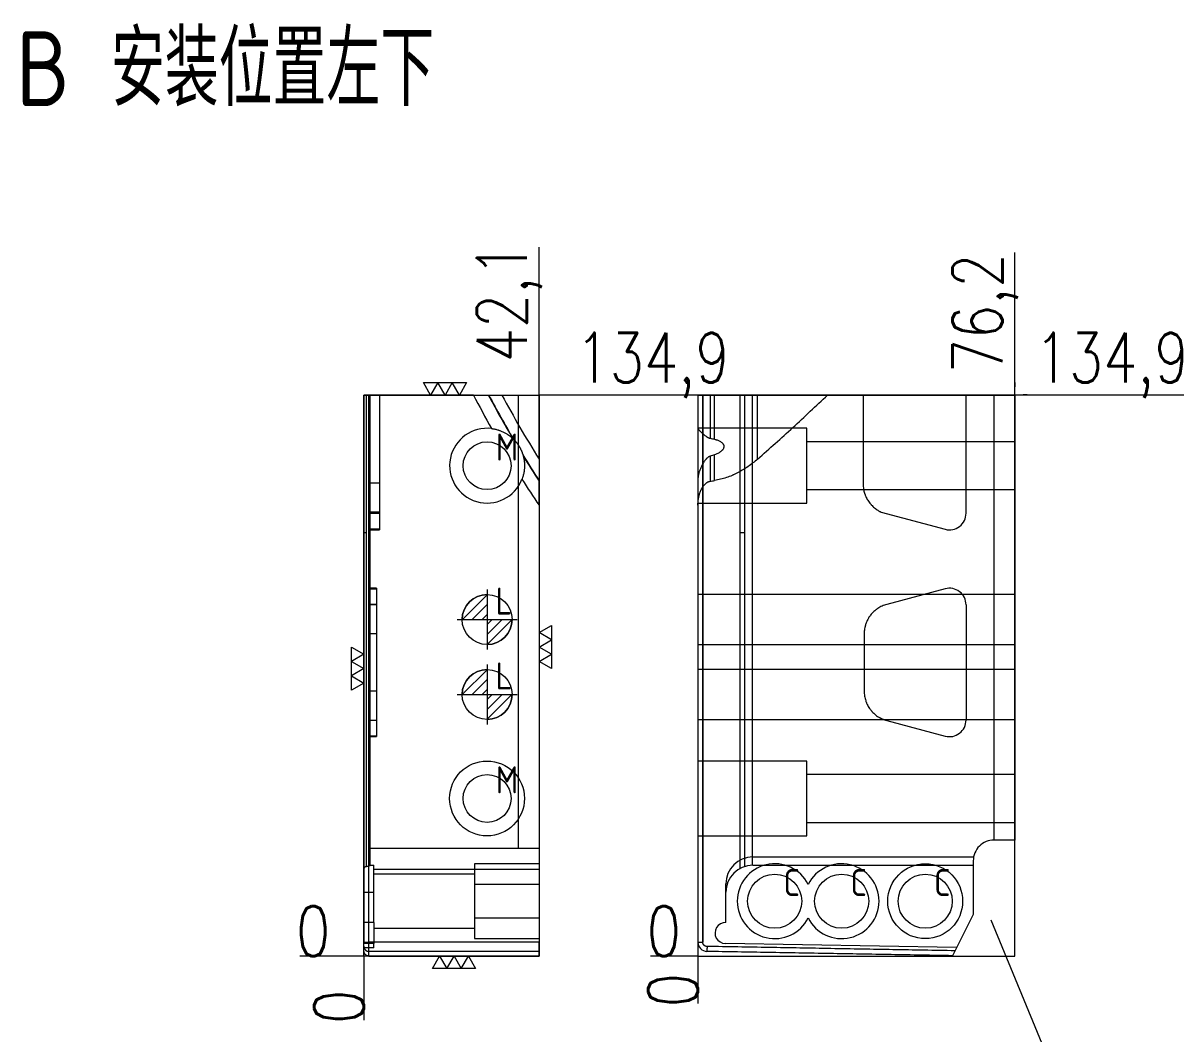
# Model space of a CAD drawing. Header units: millimetres. Extents: x 11297 to 11934, y 34710 to 35077.
# Drawn here: x 11297 to 11570.8, y 34834.4 to 35077.4 of the extents above; entities that cross this region are included whole.
import ezdxf

# ---------------------------------------------------------------- set-up
doc = ezdxf.new("R2010")
doc.units = ezdxf.units.MM
doc.linetypes.add('DASHED', pattern=[0])
doc.layers.add('152', color=7, linetype='Continuous', true_color=0xffffff)
for name, color, linetype, lineweight in [('DIE', 20, 'Continuous', 20), ('DIE_W', 1, 'Continuous', 20), ('DIM', 4, 'Continuous', 20)]:
    doc.layers.add(name, color=color, linetype=linetype, lineweight=lineweight)
doc.styles.add('gbenor', font='gbenor.shx', dxfattribs={"bigfont": 'gbcbig.shx'})
doc.styles.add('TXT', font='txt.shx', dxfattribs={"width": 0.8, "bigfont": 'ctxt.shx'})
doc.dimstyles.new('零件', dxfattribs={"dimscale": 1.5, "dimtxt": 8, "dimasz": 1, "dimexe": 0, "dimexo": 0, "dimgap": 0, "dimtad": 1, "dimtxsty": 'TXT', "dimcen": 0, "dimclrd": 252, "dimclre": 252, "dimclrt": 4, "dimazin": 3, "dimtp": 0.001, "dimtm": 0.001, "dimtfac": 1, "dimtmove": 0, "dimatfit": 3, "dimlwd": 5, "dimlwe": 5})

# ---------------------------------------------------------------- blocks, each defined once
blk = doc.blocks.new('*D1109')
at = {"layer": 'Defpoints', "color": 0}
for p in [(11421.19, 34987.9), (11430.19, 34987.9), (11379.09, 34853)]:
    blk.add_point(p, dxfattribs=at)
at = {"layer": 'DIM', "color": 252, "lineweight": 5}
for p, q in [((11421.19, 34987.9), (11424.19, 34987.9)), ((11424.19, 34987.9), (11427.19, 34987.9)), ((11427.19, 34987.9), (11466.76, 34987.9))]:
    blk.add_line(p, q, dxfattribs=at)
at = {"layer": 'DIM', "color": 4, "lineweight": 5, "insert": (11448.48, 34995.04), "char_height": 12, "attachment_point": 5, "style": 'TXT'}
blk.add_mtext('134,9', dxfattribs=at)
blk = doc.blocks.new('*D1110')
at = {"layer": 'Defpoints', "color": 0}
for p in [(11370.09, 34853), (11379.09, 34853), (11379.09, 34853)]:
    blk.add_point(p, dxfattribs=at)
at = {"layer": 'DIM', "color": 252, "lineweight": 5}
blk.add_line((11379.09, 34853), (11363.69, 34853), dxfattribs=at)
at = {"layer": 'DIM', "color": 4, "lineweight": 5, "insert": (11366.89, 34859), "char_height": 12, "attachment_point": 5, "style": 'TXT'}
blk.add_mtext('0', dxfattribs=at)
blk = doc.blocks.new('*D1111')
at = {"layer": 'Defpoints', "color": 0}
for p in [(11379.09, 34853), (11379.09, 34853), (11379.09, 34844)]:
    blk.add_point(p, dxfattribs=at)
at = {"layer": 'DIM', "color": 252, "lineweight": 5}
blk.add_line((11379.09, 34853), (11379.09, 34837.6), dxfattribs=at)
at = {"layer": 'DIM', "color": 4, "lineweight": 5, "insert": (11373.09, 34840.8), "char_height": 12, "attachment_point": 5, "rotation": 90, "style": 'TXT'}
blk.add_mtext('0', dxfattribs=at)
blk = doc.blocks.new('*D1112')
at = {"layer": 'Defpoints', "color": 0}
for p in [(11421.19, 34996.9), (11421.19, 34987.9), (11379.09, 34853)]:
    blk.add_point(p, dxfattribs=at)
at = {"layer": 'DIM', "color": 252, "lineweight": 5}
for p, q in [((11421.19, 34993.9), (11421.19, 35023.41)), ((11421.19, 34990.9), (11421.19, 34993.9)), ((11421.19, 34987.9), (11421.19, 34990.9))]:
    blk.add_line(p, q, dxfattribs=at)
at = {"layer": 'DIM', "color": 4, "lineweight": 5, "insert": (11414.05, 35010.15), "char_height": 12, "attachment_point": 5, "rotation": 90, "style": 'TXT'}
blk.add_mtext('42,1', dxfattribs=at)
blk = doc.blocks.new('*D1114')
at = {"layer": 'Defpoints', "color": 0}
for p in [(11535.6, 34987.9), (11540.6, 34987.9), (11459.4, 34853)]:
    blk.add_point(p, dxfattribs=at)
at = {"layer": 'DIM', "color": 252, "lineweight": 5}
for p, q in [((11535.6, 34987.9), (11538.6, 34987.9)), ((11538.6, 34987.9), (11537.6, 34987.9)), ((11537.6, 34987.9), (11577.17, 34987.9))]:
    blk.add_line(p, q, dxfattribs=at)
at = {"layer": 'DIM', "color": 4, "lineweight": 5, "insert": (11558.88, 34995.04), "char_height": 12, "attachment_point": 5, "style": 'TXT'}
blk.add_mtext('134,9', dxfattribs=at)
blk = doc.blocks.new('*D1115')
at = {"layer": 'Defpoints', "color": 0}
for p in [(11454.4, 34853), (11459.4, 34853), (11459.4, 34853)]:
    blk.add_point(p, dxfattribs=at)
at = {"layer": 'DIM', "color": 252, "lineweight": 5}
blk.add_line((11459.4, 34853), (11448, 34853), dxfattribs=at)
at = {"layer": 'DIM', "color": 4, "lineweight": 5, "insert": (11451.2, 34859), "char_height": 12, "attachment_point": 5, "style": 'TXT'}
blk.add_mtext('0', dxfattribs=at)
blk = doc.blocks.new('*D1116')
at = {"layer": 'Defpoints', "color": 0}
for p in [(11459.4, 34853), (11459.4, 34853), (11459.4, 34848)]:
    blk.add_point(p, dxfattribs=at)
at = {"layer": 'DIM', "color": 252, "lineweight": 5}
blk.add_line((11459.4, 34853), (11459.4, 34841.6), dxfattribs=at)
at = {"layer": 'DIM', "color": 4, "lineweight": 5, "insert": (11453.4, 34844.8), "char_height": 12, "attachment_point": 5, "rotation": 90, "style": 'TXT'}
blk.add_mtext('0', dxfattribs=at)
blk = doc.blocks.new('*D1117')
at = {"layer": 'Defpoints', "color": 0}
for p in [(11535.6, 34992.9), (11535.6, 34987.9), (11459.4, 34853)]:
    blk.add_point(p, dxfattribs=at)
at = {"layer": 'DIM', "color": 252, "lineweight": 5}
for p, q in [((11535.6, 34989.9), (11535.6, 35022.15)), ((11535.6, 34987.9), (11535.6, 34990.9)), ((11535.6, 34990.9), (11535.6, 34989.9))]:
    blk.add_line(p, q, dxfattribs=at)
at = {"layer": 'DIM', "color": 4, "lineweight": 5, "insert": (11528.46, 35007.52), "char_height": 12, "attachment_point": 5, "rotation": 90, "style": 'TXT'}
blk.add_mtext('76,2', dxfattribs=at)
blk = doc.blocks.new('pg_hx_L0')
at = {"color": 230}
for p, q in [((-0.5, -0.003), (0, 0.497)), ((0, 0.6), (0, -0.6)), ((-0.3, 0), (0, 0.3)), ((-0.6, 0), (0.6, 0)), ((-0.1, 0), (0, 0.1)), ((0.5, 0.003), (0, -0.497)), ((0.1, 0), (0, -0.1)), ((0.3, 0), (0, -0.3))]:
    blk.add_line(p, q, dxfattribs=at)
for start, end in [(90, 180), (270, 0)]:
    blk.add_arc((0, 0), 0.5, start, end, dxfattribs=at)
blk = doc.blocks.new('pg_hx_LLL0')
blk.add_blockref('pg_hx_L0', (0, 0))

msp = doc.modelspace()

# ---------------------------------------------------------------- linework, layer by layer
at = {"layer": '152', "color": 6, "linetype": 'DASHED', "lineweight": 5}
msp.add_line((11472.599, 34876.835), (11525.688, 34876.835), dxfattribs=at)
msp.add_arc((11472.599, 34870.335), 6.5, 90, 180, dxfattribs=at)
at = {"layer": 'DIE', "color": 2, "linetype": 'Continuous', "lineweight": 5}
for p, q in [((11379.091, 34987.895), (11379.091, 34856.317)), ((11380.291, 34987.895), (11379.092, 34987.895)), ((11405.387, 34987.895), (11380.291, 34987.895)), ((11459.399, 34979.829), (11459.399, 34967.652)), ((11421.191, 34961.38), (11421.191, 34856.317)), ((11459.399, 34961.38), (11459.399, 34856.317)), ((11379.091, 34856.317), (11379.092, 34856.317)), ((11379.091, 34856.317), (11379.092, 34856.317))]:
    msp.add_line(p, q, dxfattribs=at)
at = {"layer": 'DIE', "color": 155, "linetype": 'Continuous', "lineweight": 5}
for p, q in [((11380.291, 34856.317), (11380.291, 34987.895)), ((11462.32, 34987.895), (11462.32, 34977.505)), ((11463.399, 34977.262), (11463.399, 34987.895)), ((11473.731, 34972.487), (11473.731, 34987.895)), ((11462.32, 34973.176), (11462.32, 34967.16)), ((11463.399, 34967.333), (11463.399, 34973.513)), ((11379.092, 34856.317), (11380.291, 34856.317)), ((11421.191, 34856.317), (11380.291, 34856.317)), ((11380.291, 34854.118), (11380.291, 34856.317))]:
    msp.add_line(p, q, dxfattribs=at)
at = {"layer": 'DIE', "color": 31, "linetype": 'DASHED', "lineweight": 5, "ltscale": 0.400465}
for p, q in [((11382.791, 34987.895), (11382.791, 34966.688)), ((11499.092, 34987.895), (11499.092, 34966.688)), ((11523.869, 34959.475), (11523.869, 34987.895)), ((11485.599, 34979.895), (11459.399, 34979.895)), ((11485.599, 34961.895), (11485.599, 34979.895)), ((11535.599, 34976.649), (11485.599, 34976.649)), ((11485.599, 34965.142), (11535.599, 34965.142)), ((11382.791, 34959.732), (11380.591, 34959.732)), ((11382.791, 34959.732), (11382.791, 34955.611)), ((11459.399, 34961.895), (11485.599, 34961.895)), ((11503.454, 34959.732), (11518.833, 34955.611)), ((11380.591, 34955.475), (11382.791, 34955.475)), ((11382.791, 34955.611), (11382.791, 34955.475)), ((11382.091, 34941.437), (11380.591, 34941.437)), ((11382.091, 34941.437), (11382.091, 34941.301)), ((11382.091, 34941.301), (11382.091, 34937.539)), ((11518.833, 34941.301), (11504.796, 34937.539)), ((11382.091, 34937.539), (11382.091, 34937.51)), ((11382.091, 34937.446), (11382.091, 34937.437)), ((11382.091, 34937.437), (11382.091, 34937.411)), ((11523.869, 34937.437), (11523.869, 34909.753)), ((11382.091, 34930.479), (11382.091, 34916.711)), ((11499.378, 34930.479), (11499.378, 34916.711)), ((11382.091, 34909.756), (11382.091, 34909.753)), ((11382.091, 34909.753), (11382.091, 34909.719)), ((11382.091, 34909.651), (11382.091, 34905.889)), ((11504.796, 34909.651), (11518.833, 34905.889)), ((11380.591, 34905.753), (11382.091, 34905.753)), ((11382.091, 34905.889), (11382.091, 34905.753)), ((11485.599, 34899.895), (11459.399, 34899.895)), ((11485.599, 34881.895), (11485.599, 34899.895)), ((11535.599, 34896.649), (11485.599, 34896.649)), ((11485.599, 34885.142), (11535.599, 34885.142)), ((11459.399, 34881.895), (11485.599, 34881.895)), ((11421.191, 34875.195), (11405.691, 34875.195)), ((11405.691, 34875.195), (11405.691, 34857.195)), ((11421.191, 34870.22), (11405.691, 34870.22)), ((11405.691, 34862.17), (11421.191, 34862.17)), ((11405.691, 34857.195), (11421.191, 34857.195))]:
    msp.add_line(p, q, dxfattribs=at)
at = {"layer": 'DIE', "color": 11, "linetype": 'DASHED', "lineweight": 5, "ltscale": 0.400465}
msp.add_line((11416.191, 34987.895), (11416.191, 34878.895), dxfattribs=at)
at = {"layer": 'DIE', "color": 31, "linetype": 'Continuous', "lineweight": 5}
for p, q in [((11459.399, 34987.895), (11459.399, 34979.829)), ((11459.399, 34967.652), (11459.399, 34961.38))]:
    msp.add_line(p, q, dxfattribs=at)
at = {"layer": 'DIE', "color": 2, "linetype": 'DASHED', "lineweight": 5, "ltscale": 0.400465}
for p, q in [((11460.599, 34987.895), (11460.599, 34856.317)), ((11380.591, 34874.835), (11381.491, 34874.835)), ((11381.491, 34868.335), (11381.491, 34874.835)), ((11466.099, 34861.038), (11466.099, 34870.335)), ((11381.491, 34861.04), (11381.491, 34868.335)), ((11381.491, 34861.04), (11379.091, 34861.04)), ((11381.491, 34861.038), (11379.091, 34861.038)), ((11381.491, 34861.04), (11381.491, 34856.04)), ((11381.491, 34856.04), (11379.091, 34856.04)), ((11381.491, 34855), (11381.491, 34856.04)), ((11460.599, 34856.317), (11460.569, 34856.317)), ((11521.599, 34855.069), (11465.997, 34856.04))]:
    msp.add_line(p, q, dxfattribs=at)
at = {"layer": 'DIE', "color": 155, "linetype": 'DASHED', "lineweight": 5, "ltscale": 0.400465}
for p, q in [((11460.599, 34987.895), (11460.599, 34856.317)), ((11469.469, 34987.895), (11469.469, 34874.032)), ((11382.791, 34966.688), (11380.591, 34966.688)), ((11380.591, 34959.475), (11382.791, 34959.475)), ((11379.683, 34874.54), (11379.683, 34954.84)), ((11382.791, 34955.611), (11380.591, 34955.611)), ((11470.663, 34874.54), (11470.663, 34954.84)), ((11380.591, 34941.301), (11382.091, 34941.301)), ((11382.091, 34937.539), (11380.591, 34937.539)), ((11382.091, 34937.437), (11380.591, 34937.437)), ((11382.091, 34930.479), (11380.591, 34930.479)), ((11382.091, 34916.711), (11380.591, 34916.711)), ((11380.591, 34909.753), (11382.091, 34909.753)), ((11382.091, 34909.651), (11380.591, 34909.651)), ((11382.091, 34905.889), (11380.591, 34905.889)), ((11381.491, 34873.895), (11421.191, 34873.895)), ((11379.091, 34868.335), (11381.491, 34868.335)), ((11459.399, 34856.317), (11460.569, 34856.317)), ((11460.599, 34856.317), (11460.569, 34856.317))]:
    msp.add_line(p, q, dxfattribs=at)
at = {"layer": 'DIE', "color": 11, "linetype": 'Continuous', "lineweight": 5}
for p, q in [((11490.567, 34987.895), (11530.599, 34987.895)), ((11530.599, 34987.895), (11535.599, 34987.895)), ((11530.599, 34880.895), (11530.599, 34987.895)), ((11535.599, 34987.895), (11535.599, 34880.895))]:
    msp.add_line(p, q, dxfattribs=at)
at = {"layer": 'DIE', "color": 42, "linetype": 'Continuous', "lineweight": 5}
for centre, radius in [((11408.691, 34970.895), 5.753), ((11408.691, 34890.895), 5.753), ((11514.049, 34866.195), 9)]:
    msp.add_circle(centre, radius, dxfattribs=at)
at = {"layer": 'DIE', "color": 2, "linetype": 'Continuous', "lineweight": 5}
for centre, radius in [((11408.691, 34933.895), 6), ((11408.691, 34915.895), 6), ((11408.691, 34890.895), 9)]:
    msp.add_circle(centre, radius, dxfattribs=at)
at = {"layer": 'DIE', "color": 1, "linetype": 'Continuous', "lineweight": 5}
for centre in [(11477.849, 34866.195), (11493.949, 34866.195), (11514.049, 34866.195)]:
    msp.add_circle(centre, 6.5, dxfattribs=at)
at = {"layer": 'DIE', "color": 155, "linetype": 'Continuous', "lineweight": 5}
for radius, start, end in [(278.665, 207.62215, 209.51053), (275.478, 207.96965, 210.44568), (275.383, 207.98008, 210.51571), (272.615, 208.28965, 212.03579), (275.383, 211.42559, 212.94484), (275.478, 211.49562, 212.97512), (278.665, 212.43077, 213.97206)]:
    msp.add_arc((11652.291, 35117.095), radius, start, end, dxfattribs=at)
at = {"layer": 'DIE', "color": 2, "linetype": 'Continuous', "lineweight": 5}
msp.add_arc((11408.691, 34970.895), 9, 83.0597, 338.8816, dxfattribs=at)
at = {"layer": 'DIE', "color": 31, "linetype": 'DASHED', "lineweight": 5, "ltscale": 0.400465}
for centre, start, end in [((11519.869, 34959.475), 255, 0), ((11519.869, 34937.437), 0, 105), ((11519.869, 34909.753), 255, 0)]:
    msp.add_arc(centre, 4, start, end, dxfattribs=at)
at = {"layer": 'DIE', "color": 31, "linetype": 'Continuous', "lineweight": 5}
for centre, start, end in [((11477.849, 34866.195), 26.56284, 333.43716), ((11493.949, 34866.195), 206.56284, 153.43716)]:
    msp.add_arc(centre, 9, start, end, dxfattribs=at)
at = {"layer": 'DIE', "color": 2, "linetype": 'DASHED', "lineweight": 5, "ltscale": 0.400465}
msp.add_arc((11465.997, 34858.54), 2.5, 87.66363, 270, dxfattribs=at)
at = {"layer": 'DIE', "color": 2, "linetype": 'Continuous', "lineweight": 5}
for points, degree in [([(11379.091, 34856.317), (11379.091, 34987.895)], 1), ([(11379.091, 34855.317), (11379.091, 34855.325), (11379.091, 34855.908), (11379.091, 34856.317)], 2), ([(11379.091, 34854.2), (11379.091, 34855.317)], 1)]:
    msp.add_open_spline(points, degree=degree, dxfattribs=at)
at = {"layer": 'DIE', "color": 155, "linetype": 'DASHED', "lineweight": 5, "ltscale": 0.400465}
for points, degree in [([(11379.683, 34954.84), (11379.683, 34965.858), (11379.683, 34976.877), (11379.683, 34987.895)], 3), ([(11470.663, 34954.84), (11470.663, 34965.858), (11470.663, 34976.877), (11470.663, 34987.895)], 3), ([(11472.494, 34874.834), (11472.494, 34987.895)], 1), ([(11521.199, 34854.276), (11461.551, 34855.317)], 1)]:
    msp.add_open_spline(points, degree=degree, dxfattribs=at)
at = {"layer": 'DIE', "color": 2, "linetype": 'DASHED', "lineweight": 5, "ltscale": 0.400465}
for points, degree in [([(11380.591, 34874.834), (11380.591, 34987.895)], 1), ([(11460.569, 34856.317), (11460.569, 34987.895)], 1), ([(11461.551, 34855.317), (11461.143, 34855.325), (11460.569, 34855.908), (11460.569, 34856.317)], 2)]:
    msp.add_open_spline(points, degree=degree, dxfattribs=at)
at = {"layer": 'DIE', "color": 31, "linetype": 'Continuous', "lineweight": 5}
for points, knots in [([(11405.387, 34987.895), (11405.493, 34987.895), (11405.598, 34987.895), (11405.757, 34987.895), (11405.81, 34987.895), (11405.916, 34987.895), (11405.968, 34987.895), (11406.23, 34987.895), (11406.435, 34987.895), (11406.735, 34987.895), (11406.834, 34987.895), (11406.98, 34987.895), (11407.053, 34987.895), (11407.125, 34987.895), (11407.173, 34987.895), (11407.197, 34987.895), (11407.315, 34987.895), (11407.498, 34987.895), (11407.671, 34987.895), (11407.837, 34987.895), (11407.918, 34987.895), (11408.073, 34987.895), (11408.148, 34987.895), (11408.237, 34987.895), (11408.254, 34987.895), (11408.289, 34987.895), (11408.34, 34987.895), (11408.389, 34987.895), (11408.483, 34987.895), (11408.541, 34987.895), (11408.647, 34987.895), (11408.696, 34987.895), (11408.762, 34987.895), (11408.793, 34987.895), (11408.822, 34987.895), (11408.84, 34987.895), (11408.849, 34987.895), (11408.891, 34987.895), (11408.919, 34987.895), (11408.964, 34987.895), (11408.98, 34987.895), (11408.991, 34987.895)], [0, 0, 0, 0, 0.0625, 0.0625, 0.09375, 0.09375, 0.125, 0.125, 0.25, 0.25, 0.3125, 0.3125, 0.34375, 0.359375, 0.359375, 0.375, 0.375, 0.4375, 0.5, 0.5, 0.5625, 0.5625, 0.625, 0.625, 0.640625, 0.640625, 0.65625, 0.6875, 0.6875, 0.75, 0.75, 0.8125, 0.8125, 0.84375, 0.859375, 0.859375, 0.875, 0.875, 0.9375, 0.9375, 1, 1, 1, 1]), ([(11409.098, 34987.895), (11409.188, 34987.895), (11409.324, 34987.895), (11409.68, 34987.895), (11409.901, 34987.895), (11410.426, 34987.895), (11410.73, 34987.895), (11411.421, 34987.895), (11411.808, 34987.895), (11412.237, 34987.895)], [0, 0, 0, 0, 0.25, 0.25, 0.5, 0.5, 0.75, 0.75, 1, 1, 1, 1]), ([(11421.191, 34972.487), (11421.191, 34974.999), (11421.191, 34977.537), (11421.191, 34982.671), (11421.191, 34985.267), (11421.191, 34987.895)], [0, 0, 0, 0, 0.5, 0.5, 1, 1, 1, 1]), ([(11459.399, 34987.895), (11459.399, 34987.895), (11459.403, 34987.895), (11459.415, 34987.895), (11459.42, 34987.895), (11459.433, 34987.895), (11459.44, 34987.895), (11459.481, 34987.895), (11459.53, 34987.895), (11459.628, 34987.895), (11459.665, 34987.895), (11459.726, 34987.895), (11459.758, 34987.895), (11459.793, 34987.895), (11459.816, 34987.895), (11459.828, 34987.895), (11459.89, 34987.895), (11459.996, 34987.895), (11460.116, 34987.895), (11460.244, 34987.895), (11460.311, 34987.895), (11460.454, 34987.895), (11460.529, 34987.895), (11460.629, 34987.895), (11460.649, 34987.895), (11460.689, 34987.895), (11460.75, 34987.895), (11460.813, 34987.895), (11460.941, 34987.895), (11461.029, 34987.895), (11461.209, 34987.895), (11461.303, 34987.895), (11461.447, 34987.895), (11461.52, 34987.895), (11461.595, 34987.895), (11461.645, 34987.895), (11461.67, 34987.895), (11461.797, 34987.895), (11461.9, 34987.895), (11462.108, 34987.895), (11462.213, 34987.895), (11462.32, 34987.895)], [0, 0, 0, 0, 0.0625, 0.0625, 0.09375, 0.09375, 0.125, 0.125, 0.25, 0.25, 0.3125, 0.3125, 0.34375, 0.359375, 0.359375, 0.375, 0.375, 0.4375, 0.5, 0.5, 0.5625, 0.5625, 0.625, 0.625, 0.640625, 0.640625, 0.65625, 0.6875, 0.6875, 0.75, 0.75, 0.8125, 0.8125, 0.84375, 0.859375, 0.859375, 0.875, 0.875, 0.9375, 0.9375, 1, 1, 1, 1]), ([(11463.399, 34987.895), (11464.312, 34987.895), (11465.211, 34987.895), (11466.984, 34987.895), (11467.857, 34987.895), (11469.579, 34987.895), (11470.427, 34987.895), (11472.098, 34987.895), (11472.921, 34987.895), (11473.731, 34987.895)], [0, 0, 0, 0, 0.25, 0.25, 0.5, 0.5, 0.75, 0.75, 1, 1, 1, 1]), ([(11473.731, 34972.487), (11476.588, 34974.999), (11479.422, 34977.537), (11485.036, 34982.671), (11487.816, 34985.267), (11490.567, 34987.895)], [0, 0, 0, 0, 0.5, 0.5, 1, 1, 1, 1]), ([(11409.779, 34979.829), (11409.847, 34979.821), (11409.915, 34979.812), (11410.018, 34979.797), (11410.052, 34979.792), (11410.121, 34979.781), (11410.155, 34979.775), (11410.324, 34979.747), (11410.458, 34979.721), (11410.723, 34979.664), (11410.853, 34979.632), (11411.112, 34979.564), (11411.239, 34979.528), (11411.428, 34979.469), (11411.491, 34979.449), (11411.616, 34979.407), (11411.678, 34979.385), (11411.863, 34979.319), (11411.983, 34979.272), (11412.22, 34979.175), (11412.335, 34979.125), (11412.562, 34979.021), (11412.673, 34978.967), (11412.89, 34978.856), (11412.997, 34978.799), (11413.206, 34978.682), (11413.308, 34978.621), (11413.458, 34978.529), (11413.508, 34978.498), (11413.605, 34978.435), (11413.654, 34978.403), (11413.797, 34978.308), (11413.889, 34978.243), (11414.067, 34978.114), (11414.153, 34978.049), (11414.276, 34977.953), (11414.316, 34977.921), (11414.394, 34977.858), (11414.432, 34977.827), (11414.504, 34977.766), (11414.539, 34977.737), (11414.605, 34977.68), (11414.636, 34977.652), (11414.694, 34977.601), (11414.72, 34977.578), (11414.765, 34977.536), (11414.785, 34977.518), (11414.799, 34977.505)], [0, 0, 0, 0, 0.03125, 0.03125, 0.046875, 0.046875, 0.0625, 0.0625, 0.125, 0.125, 0.1875, 0.1875, 0.25, 0.25, 0.28125, 0.28125, 0.3125, 0.3125, 0.375, 0.375, 0.4375, 0.4375, 0.5, 0.5, 0.5625, 0.5625, 0.625, 0.625, 0.65625, 0.65625, 0.6875, 0.6875, 0.75, 0.75, 0.8125, 0.8125, 0.84375, 0.84375, 0.875, 0.875, 0.90625, 0.90625, 0.9375, 0.9375, 0.96875, 0.96875, 1, 1, 1, 1]), ([(11459.399, 34979.829), (11459.399, 34979.821), (11459.4, 34979.812), (11459.404, 34979.797), (11459.406, 34979.792), (11459.41, 34979.781), (11459.413, 34979.775), (11459.426, 34979.747), (11459.442, 34979.721), (11459.484, 34979.664), (11459.509, 34979.632), (11459.567, 34979.564), (11459.6, 34979.528), (11459.655, 34979.469), (11459.674, 34979.449), (11459.715, 34979.407), (11459.736, 34979.385), (11459.802, 34979.319), (11459.849, 34979.272), (11459.949, 34979.175), (11460.002, 34979.125), (11460.112, 34979.021), (11460.17, 34978.967), (11460.291, 34978.856), (11460.354, 34978.799), (11460.485, 34978.682), (11460.553, 34978.621), (11460.66, 34978.529), (11460.696, 34978.498), (11460.77, 34978.435), (11460.807, 34978.403), (11460.923, 34978.308), (11461.002, 34978.243), (11461.167, 34978.114), (11461.253, 34978.049), (11461.388, 34977.953), (11461.435, 34977.921), (11461.53, 34977.858), (11461.578, 34977.827), (11461.678, 34977.766), (11461.73, 34977.737), (11461.837, 34977.68), (11461.892, 34977.652), (11462.007, 34977.601), (11462.066, 34977.578), (11462.189, 34977.536), (11462.253, 34977.518), (11462.32, 34977.505)], [0, 0, 0, 0, 0.03125, 0.03125, 0.046875, 0.046875, 0.0625, 0.0625, 0.125, 0.125, 0.1875, 0.1875, 0.25, 0.25, 0.28125, 0.28125, 0.3125, 0.3125, 0.375, 0.375, 0.4375, 0.4375, 0.5, 0.5, 0.5625, 0.5625, 0.625, 0.625, 0.65625, 0.65625, 0.6875, 0.6875, 0.75, 0.75, 0.8125, 0.8125, 0.84375, 0.84375, 0.875, 0.875, 0.90625, 0.90625, 0.9375, 0.9375, 0.96875, 0.96875, 1, 1, 1, 1]), ([(11414.799, 34977.505), (11414.84, 34977.468), (11414.881, 34977.429), (11414.965, 34977.348), (11415.007, 34977.307), (11415.052, 34977.262)], [0, 0, 0, 0, 0.5, 0.5, 1, 1, 1, 1]), ([(11415.052, 34977.262), (11415.068, 34977.246), (11415.085, 34977.229), (11415.12, 34977.193), (11415.138, 34977.175), (11415.196, 34977.115), (11415.237, 34977.072), (11415.325, 34976.978), (11415.371, 34976.927), (11415.472, 34976.813), (11415.526, 34976.751), (11415.641, 34976.614), (11415.702, 34976.54), (11415.798, 34976.417), (11415.831, 34976.375), (11415.881, 34976.308), (11415.899, 34976.285), (11415.933, 34976.238), (11415.951, 34976.214), (11416.004, 34976.141), (11416.04, 34976.091), (11416.113, 34975.986), (11416.15, 34975.932), (11416.206, 34975.848), (11416.224, 34975.819), (11416.262, 34975.762), (11416.28, 34975.733), (11416.335, 34975.646), (11416.38, 34975.573), (11416.425, 34975.497), (11416.443, 34975.467), (11416.452, 34975.452), (11416.479, 34975.407), (11416.496, 34975.377), (11416.547, 34975.287), (11416.58, 34975.227), (11416.628, 34975.139), (11416.643, 34975.11), (11416.674, 34975.052), (11416.689, 34975.023), (11416.733, 34974.937), (11416.76, 34974.882), (11416.812, 34974.774), (11416.837, 34974.722), (11416.872, 34974.646), (11416.884, 34974.621), (11416.906, 34974.571), (11416.917, 34974.547), (11416.949, 34974.475), (11416.968, 34974.429), (11417.006, 34974.34), (11417.023, 34974.297), (11417.057, 34974.215), (11417.072, 34974.175), (11417.102, 34974.098), (11417.116, 34974.061), (11417.156, 34973.953), (11417.179, 34973.887), (11417.222, 34973.765), (11417.24, 34973.709), (11417.274, 34973.605), (11417.289, 34973.557), (11417.302, 34973.513)], [0, 0, 0, 0, 0.03125, 0.03125, 0.0625, 0.0625, 0.125, 0.125, 0.1875, 0.1875, 0.25, 0.25, 0.3125, 0.3125, 0.34375, 0.34375, 0.359375, 0.359375, 0.375, 0.375, 0.40625, 0.40625, 0.4375, 0.4375, 0.453125, 0.453125, 0.46875, 0.46875, 0.5, 0.5078125, 0.5078125, 0.515625, 0.515625, 0.53125, 0.53125, 0.5625, 0.5625, 0.578125, 0.578125, 0.59375, 0.59375, 0.625, 0.625, 0.65625, 0.65625, 0.671875, 0.671875, 0.6875, 0.6875, 0.71875, 0.71875, 0.75, 0.75, 0.78125, 0.78125, 0.8125, 0.8125, 0.875, 0.875, 0.9375, 0.9375, 1, 1, 1, 1]), ([(11462.32, 34977.505), (11462.501, 34977.468), (11462.681, 34977.429), (11463.041, 34977.348), (11463.22, 34977.307), (11463.399, 34977.262)], [0, 0, 0, 0, 0.5, 0.5, 1, 1, 1, 1]), ([(11463.399, 34977.262), (11463.464, 34977.246), (11463.53, 34977.229), (11463.66, 34977.193), (11463.724, 34977.175), (11463.916, 34977.115), (11464.042, 34977.072), (11464.286, 34976.978), (11464.406, 34976.927), (11464.637, 34976.813), (11464.749, 34976.751), (11464.964, 34976.614), (11465.065, 34976.54), (11465.203, 34976.417), (11465.247, 34976.375), (11465.309, 34976.308), (11465.329, 34976.285), (11465.368, 34976.238), (11465.387, 34976.214), (11465.44, 34976.141), (11465.472, 34976.091), (11465.529, 34975.986), (11465.554, 34975.932), (11465.584, 34975.848), (11465.592, 34975.819), (11465.608, 34975.762), (11465.614, 34975.733), (11465.629, 34975.646), (11465.636, 34975.573), (11465.634, 34975.497), (11465.633, 34975.467), (11465.632, 34975.452), (11465.628, 34975.407), (11465.624, 34975.377), (11465.609, 34975.287), (11465.594, 34975.227), (11465.564, 34975.139), (11465.553, 34975.11), (11465.529, 34975.052), (11465.516, 34975.023), (11465.473, 34974.937), (11465.441, 34974.882), (11465.37, 34974.774), (11465.332, 34974.722), (11465.27, 34974.646), (11465.248, 34974.621), (11465.204, 34974.571), (11465.181, 34974.547), (11465.112, 34974.475), (11465.063, 34974.429), (11464.963, 34974.34), (11464.912, 34974.297), (11464.805, 34974.215), (11464.751, 34974.175), (11464.639, 34974.098), (11464.581, 34974.061), (11464.406, 34973.953), (11464.286, 34973.887), (11464.04, 34973.765), (11463.915, 34973.709), (11463.66, 34973.605), (11463.53, 34973.557), (11463.399, 34973.513)], [0, 0, 0, 0, 0.03125, 0.03125, 0.0625, 0.0625, 0.125, 0.125, 0.1875, 0.1875, 0.25, 0.25, 0.3125, 0.3125, 0.34375, 0.34375, 0.359375, 0.359375, 0.375, 0.375, 0.40625, 0.40625, 0.4375, 0.4375, 0.453125, 0.453125, 0.46875, 0.46875, 0.5, 0.5078125, 0.5078125, 0.515625, 0.515625, 0.53125, 0.53125, 0.5625, 0.5625, 0.578125, 0.578125, 0.59375, 0.59375, 0.625, 0.625, 0.65625, 0.65625, 0.671875, 0.671875, 0.6875, 0.6875, 0.71875, 0.71875, 0.75, 0.75, 0.78125, 0.78125, 0.8125, 0.8125, 0.875, 0.875, 0.9375, 0.9375, 1, 1, 1, 1]), ([(11417.397, 34973.176), (11417.402, 34973.157), (11417.409, 34973.131), (11417.424, 34973.071), (11417.433, 34973.037), (11417.45, 34972.963), (11417.46, 34972.922), (11417.479, 34972.836), (11417.489, 34972.791), (11417.509, 34972.698), (11417.518, 34972.651), (11417.537, 34972.553), (11417.546, 34972.503), (11417.573, 34972.35), (11417.59, 34972.244), (11417.62, 34972.027), (11417.634, 34971.915), (11417.651, 34971.744), (11417.656, 34971.686), (11417.666, 34971.57), (11417.67, 34971.512), (11417.681, 34971.336), (11417.686, 34971.218), (11417.692, 34970.979), (11417.692, 34970.858), (11417.688, 34970.614), (11417.683, 34970.491), (11417.668, 34970.242), (11417.658, 34970.116), (11417.633, 34969.862), (11417.617, 34969.734), (11417.593, 34969.572), (11417.589, 34969.54), (11417.578, 34969.475), (11417.563, 34969.377), (11417.545, 34969.28), (11417.508, 34969.085), (11417.48, 34968.955), (11417.419, 34968.694), (11417.385, 34968.564), (11417.311, 34968.303), (11417.271, 34968.173), (11417.205, 34967.977), (11417.182, 34967.911), (11417.136, 34967.781), (11417.111, 34967.717), (11417.087, 34967.652)], [0, 0, 0, 0, 0.03125, 0.03125, 0.0625, 0.0625, 0.09375, 0.09375, 0.125, 0.125, 0.15625, 0.15625, 0.1875, 0.1875, 0.25, 0.25, 0.3125, 0.3125, 0.34375, 0.34375, 0.375, 0.375, 0.4375, 0.4375, 0.5, 0.5, 0.5625, 0.5625, 0.625, 0.625, 0.6875, 0.6875, 0.703125, 0.703125, 0.71875, 0.75, 0.75, 0.8125, 0.8125, 0.875, 0.875, 0.9375, 0.9375, 0.96875, 0.96875, 1, 1, 1, 1]), ([(11417.302, 34973.513), (11417.32, 34973.453), (11417.337, 34973.396), (11417.369, 34973.284), (11417.383, 34973.229), (11417.397, 34973.176)], [0, 0, 0, 0, 0.5, 0.5, 1, 1, 1, 1]), ([(11462.32, 34973.176), (11462.252, 34973.157), (11462.188, 34973.131), (11462.065, 34973.071), (11462.006, 34973.037), (11461.892, 34972.963), (11461.837, 34972.922), (11461.729, 34972.836), (11461.677, 34972.791), (11461.577, 34972.698), (11461.528, 34972.651), (11461.434, 34972.553), (11461.388, 34972.503), (11461.253, 34972.35), (11461.168, 34972.244), (11461.003, 34972.027), (11460.923, 34971.915), (11460.808, 34971.744), (11460.77, 34971.686), (11460.697, 34971.57), (11460.66, 34971.512), (11460.554, 34971.336), (11460.486, 34971.218), (11460.355, 34970.979), (11460.292, 34970.858), (11460.171, 34970.614), (11460.113, 34970.491), (11460.003, 34970.242), (11459.95, 34970.116), (11459.85, 34969.862), (11459.803, 34969.734), (11459.748, 34969.572), (11459.737, 34969.54), (11459.716, 34969.475), (11459.685, 34969.377), (11459.656, 34969.28), (11459.6, 34969.085), (11459.567, 34968.955), (11459.509, 34968.694), (11459.484, 34968.564), (11459.442, 34968.303), (11459.426, 34968.173), (11459.41, 34967.977), (11459.406, 34967.911), (11459.4, 34967.781), (11459.399, 34967.717), (11459.399, 34967.652)], [0, 0, 0, 0, 0.03125, 0.03125, 0.0625, 0.0625, 0.09375, 0.09375, 0.125, 0.125, 0.15625, 0.15625, 0.1875, 0.1875, 0.25, 0.25, 0.3125, 0.3125, 0.34375, 0.34375, 0.375, 0.375, 0.4375, 0.4375, 0.5, 0.5, 0.5625, 0.5625, 0.625, 0.625, 0.6875, 0.6875, 0.703125, 0.703125, 0.71875, 0.75, 0.75, 0.8125, 0.8125, 0.875, 0.875, 0.9375, 0.9375, 0.96875, 0.96875, 1, 1, 1, 1]), ([(11463.399, 34973.513), (11463.22, 34973.453), (11463.041, 34973.396), (11462.681, 34973.284), (11462.501, 34973.229), (11462.32, 34973.176)], [0, 0, 0, 0, 0.5, 0.5, 1, 1, 1, 1]), ([(11421.191, 34972.487), (11421.191, 34972.163), (11421.191, 34971.851), (11421.191, 34971.25), (11421.191, 34970.961), (11421.191, 34970.408), (11421.191, 34970.144), (11421.191, 34969.643), (11421.191, 34969.405), (11421.191, 34969.071), (11421.191, 34968.963), (11421.191, 34968.807), (11421.191, 34968.756), (11421.191, 34968.681), (11421.191, 34968.656), (11421.191, 34968.607), (11421.191, 34968.389), (11421.191, 34968.193), (11421.191, 34967.882), (11421.191, 34967.745), (11421.191, 34967.51), (11421.191, 34967.411), (11421.191, 34967.333)], [0, 0, 0, 0, 0.125, 0.125, 0.25, 0.25, 0.375, 0.375, 0.5, 0.5, 0.5625, 0.5625, 0.59375, 0.59375, 0.609375, 0.609375, 0.625, 0.75, 0.75, 0.875, 0.875, 1, 1, 1, 1]), ([(11473.731, 34972.487), (11473.363, 34972.163), (11472.988, 34971.851), (11472.222, 34971.25), (11471.832, 34970.961), (11471.034, 34970.408), (11470.628, 34970.144), (11469.797, 34969.643), (11469.373, 34969.405), (11468.723, 34969.071), (11468.504, 34968.963), (11468.171, 34968.807), (11468.06, 34968.756), (11467.892, 34968.681), (11467.836, 34968.656), (11467.723, 34968.607), (11467.216, 34968.389), (11466.702, 34968.193), (11465.778, 34967.882), (11465.31, 34967.745), (11464.363, 34967.51), (11463.884, 34967.411), (11463.399, 34967.333)], [0, 0, 0, 0, 0.125, 0.125, 0.25, 0.25, 0.375, 0.375, 0.5, 0.5, 0.5625, 0.5625, 0.59375, 0.59375, 0.609375, 0.609375, 0.625, 0.75, 0.75, 0.875, 0.875, 1, 1, 1, 1]), ([(11421.191, 34961.38), (11421.191, 34961.666), (11421.191, 34961.952), (11421.191, 34962.523), (11421.191, 34962.807), (11421.191, 34963.233), (11421.191, 34963.375), (11421.191, 34963.587), (11421.191, 34963.658), (11421.191, 34963.799), (11421.191, 34963.869), (11421.191, 34964.078), (11421.191, 34964.216), (11421.191, 34964.49), (11421.191, 34964.625), (11421.191, 34964.894), (11421.191, 34965.026), (11421.191, 34965.222), (11421.191, 34965.288), (11421.191, 34965.417), (11421.191, 34965.48), (11421.191, 34965.669), (11421.191, 34965.792), (11421.191, 34966.03), (11421.191, 34966.145), (11421.191, 34966.31), (11421.191, 34966.364), (11421.191, 34966.469), (11421.191, 34966.52), (11421.191, 34966.667), (11421.191, 34966.756), (11421.191, 34966.856), (11421.191, 34966.875), (11421.191, 34966.913), (11421.191, 34966.931), (11421.191, 34966.982), (11421.191, 34967.014), (11421.191, 34967.068), (11421.191, 34967.092), (11421.191, 34967.132), (11421.191, 34967.148), (11421.191, 34967.16)], [0, 0, 0, 0, 0.125, 0.125, 0.25, 0.25, 0.3125, 0.3125, 0.34375, 0.34375, 0.375, 0.375, 0.4375, 0.4375, 0.5, 0.5, 0.5625, 0.5625, 0.59375, 0.59375, 0.625, 0.625, 0.6875, 0.6875, 0.75, 0.75, 0.78125, 0.78125, 0.8125, 0.8125, 0.875, 0.875, 0.890625, 0.890625, 0.90625, 0.90625, 0.9375, 0.9375, 0.96875, 0.96875, 1, 1, 1, 1]), ([(11459.399, 34961.38), (11459.399, 34961.666), (11459.411, 34961.952), (11459.459, 34962.523), (11459.495, 34962.807), (11459.568, 34963.233), (11459.596, 34963.375), (11459.643, 34963.587), (11459.66, 34963.658), (11459.694, 34963.799), (11459.713, 34963.869), (11459.77, 34964.078), (11459.812, 34964.216), (11459.902, 34964.49), (11459.952, 34964.625), (11460.058, 34964.894), (11460.116, 34965.026), (11460.209, 34965.222), (11460.241, 34965.288), (11460.308, 34965.417), (11460.343, 34965.48), (11460.451, 34965.669), (11460.527, 34965.792), (11460.691, 34966.03), (11460.778, 34966.145), (11460.919, 34966.31), (11460.968, 34966.364), (11461.069, 34966.469), (11461.121, 34966.52), (11461.282, 34966.667), (11461.396, 34966.756), (11461.547, 34966.856), (11461.578, 34966.875), (11461.641, 34966.913), (11461.673, 34966.931), (11461.769, 34966.982), (11461.835, 34967.014), (11461.969, 34967.068), (11462.037, 34967.092), (11462.176, 34967.132), (11462.247, 34967.148), (11462.32, 34967.16)], [0, 0, 0, 0, 0.125, 0.125, 0.25, 0.25, 0.3125, 0.3125, 0.34375, 0.34375, 0.375, 0.375, 0.4375, 0.4375, 0.5, 0.5, 0.5625, 0.5625, 0.59375, 0.59375, 0.625, 0.625, 0.6875, 0.6875, 0.75, 0.75, 0.78125, 0.78125, 0.8125, 0.8125, 0.875, 0.875, 0.890625, 0.890625, 0.90625, 0.90625, 0.9375, 0.9375, 0.96875, 0.96875, 1, 1, 1, 1])]:
    msp.add_open_spline(points, degree=3, knots=knots, dxfattribs=at)
for points in [[(11408.991, 34987.895), (11409.026, 34987.895), (11409.062, 34987.895), (11409.098, 34987.895)], [(11412.237, 34987.895), (11415.212, 34987.895), (11418.196, 34987.895), (11421.191, 34987.895)], [(11462.32, 34987.895), (11462.679, 34987.895), (11463.039, 34987.895), (11463.399, 34987.895)], [(11473.731, 34987.895), (11479.348, 34987.895), (11484.961, 34987.895), (11490.567, 34987.895)], [(11421.191, 34967.16), (11421.191, 34967.217), (11421.191, 34967.275), (11421.191, 34967.333)], [(11462.32, 34967.16), (11462.679, 34967.217), (11463.039, 34967.275), (11463.399, 34967.333)]]:
    msp.add_open_spline(points, degree=3, dxfattribs=at)
at = {"layer": 'DIE', "color": 31, "linetype": 'DASHED', "lineweight": 5, "ltscale": 0.400465}
for points, knots in [([(11382.791, 34966.688), (11382.791, 34966.506), (11382.791, 34966.143), (11382.791, 34965.607), (11382.791, 34965.077), (11382.791, 34964.728), (11382.791, 34964.381), (11382.791, 34964.209), (11382.791, 34963.995), (11382.791, 34963.953), (11382.791, 34963.867), (11382.791, 34963.825), (11382.791, 34963.698), (11382.791, 34963.614), (11382.791, 34963.365), (11382.791, 34963.203), (11382.791, 34962.885), (11382.791, 34962.729), (11382.791, 34962.424), (11382.791, 34962.126), (11382.791, 34961.842), (11382.791, 34961.669), (11382.791, 34961.634), (11382.791, 34961.566), (11382.791, 34961.532), (11382.791, 34961.431), (11382.791, 34961.365), (11382.791, 34961.171), (11382.791, 34960.922), (11382.791, 34960.578), (11382.791, 34960.369), (11382.791, 34960.219), (11382.791, 34960.17), (11382.791, 34960.075), (11382.791, 34960.029), (11382.791, 34959.939), (11382.791, 34959.874), (11382.791, 34959.812), (11382.791, 34959.782), (11382.791, 34959.772), (11382.791, 34959.752), (11382.791, 34959.742), (11382.791, 34959.732)], [0, 0, 0, 0, 0.0625, 0.125, 0.1875, 0.25, 0.25, 0.3125, 0.3125, 0.328125, 0.328125, 0.34375, 0.34375, 0.375, 0.375, 0.4375, 0.4375, 0.5, 0.5, 0.5625, 0.625, 0.625, 0.640625, 0.640625, 0.65625, 0.65625, 0.6875, 0.6875, 0.75, 0.8125, 0.875, 0.875, 0.90625, 0.90625, 0.9375, 0.9375, 0.96875, 0.984375, 0.984375, 0.9921875, 0.9921875, 1, 1, 1, 1]), ([(11499.092, 34966.688), (11499.092, 34966.506), (11499.105, 34966.143), (11499.16, 34965.607), (11499.251, 34965.077), (11499.335, 34964.728), (11499.432, 34964.381), (11499.487, 34964.209), (11499.563, 34963.995), (11499.579, 34963.953), (11499.611, 34963.867), (11499.627, 34963.825), (11499.677, 34963.698), (11499.712, 34963.614), (11499.822, 34963.365), (11499.9, 34963.203), (11500.068, 34962.885), (11500.157, 34962.729), (11500.347, 34962.424), (11500.548, 34962.126), (11500.772, 34961.842), (11500.919, 34961.669), (11500.948, 34961.634), (11501.009, 34961.566), (11501.039, 34961.532), (11501.131, 34961.431), (11501.193, 34961.365), (11501.383, 34961.171), (11501.645, 34960.922), (11502.061, 34960.578), (11502.354, 34960.369), (11502.58, 34960.219), (11502.656, 34960.17), (11502.811, 34960.075), (11502.89, 34960.029), (11503.048, 34959.939), (11503.169, 34959.874), (11503.291, 34959.812), (11503.352, 34959.782), (11503.372, 34959.772), (11503.413, 34959.752), (11503.434, 34959.742), (11503.454, 34959.732)], [0, 0, 0, 0, 0.0625, 0.125, 0.1875, 0.25, 0.25, 0.3125, 0.3125, 0.328125, 0.328125, 0.34375, 0.34375, 0.375, 0.375, 0.4375, 0.4375, 0.5, 0.5, 0.5625, 0.625, 0.625, 0.640625, 0.640625, 0.65625, 0.65625, 0.6875, 0.6875, 0.75, 0.8125, 0.875, 0.875, 0.90625, 0.90625, 0.9375, 0.9375, 0.96875, 0.984375, 0.984375, 0.9921875, 0.9921875, 1, 1, 1, 1]), ([(11382.091, 34937.539), (11382.091, 34937.487), (11382.091, 34937.368), (11382.091, 34937.147), (11382.091, 34936.972), (11382.091, 34936.782), (11382.091, 34936.68), (11382.091, 34936.515), (11382.091, 34936.459), (11382.091, 34936.371), (11382.091, 34936.341), (11382.091, 34936.281), (11382.091, 34936.129), (11382.091, 34935.838), (11382.091, 34935.416), (11382.091, 34935.112), (11382.091, 34934.875), (11382.091, 34934.754), (11382.091, 34934.629), (11382.091, 34934.546), (11382.091, 34934.504), (11382.091, 34934.292), (11382.091, 34934.119), (11382.091, 34933.766), (11382.091, 34933.407), (11382.091, 34933.034), (11382.091, 34932.749), (11382.091, 34932.606), (11382.091, 34932.46), (11382.091, 34932.363), (11382.091, 34932.314), (11382.091, 34932.07), (11382.091, 34931.677), (11382.091, 34931.081), (11382.091, 34930.68), (11382.091, 34930.479)], [0, 0, 0, 0, 0.0625, 0.125, 0.1875, 0.1875, 0.25, 0.25, 0.28125, 0.28125, 0.296875, 0.296875, 0.3125, 0.375, 0.4375, 0.5, 0.5, 0.53125, 0.546875, 0.546875, 0.5625, 0.5625, 0.625, 0.625, 0.6875, 0.75, 0.75, 0.78125, 0.796875, 0.796875, 0.8125, 0.8125, 0.875, 0.9375, 1, 1, 1, 1]), ([(11504.796, 34937.539), (11504.601, 34937.487), (11504.219, 34937.368), (11503.666, 34937.147), (11503.311, 34936.972), (11502.962, 34936.782), (11502.791, 34936.68), (11502.54, 34936.515), (11502.457, 34936.459), (11502.335, 34936.371), (11502.294, 34936.341), (11502.213, 34936.281), (11502.014, 34936.129), (11501.672, 34935.838), (11501.252, 34935.416), (11500.996, 34935.112), (11500.813, 34934.875), (11500.724, 34934.754), (11500.639, 34934.629), (11500.582, 34934.546), (11500.555, 34934.504), (11500.419, 34934.292), (11500.319, 34934.119), (11500.133, 34933.766), (11499.963, 34933.407), (11499.822, 34933.034), (11499.727, 34932.749), (11499.683, 34932.606), (11499.643, 34932.46), (11499.617, 34932.363), (11499.605, 34932.314), (11499.545, 34932.07), (11499.466, 34931.677), (11499.394, 34931.081), (11499.378, 34930.68), (11499.378, 34930.479)], [0, 0, 0, 0, 0.0625, 0.125, 0.1875, 0.1875, 0.25, 0.25, 0.28125, 0.28125, 0.296875, 0.296875, 0.3125, 0.375, 0.4375, 0.5, 0.5, 0.53125, 0.546875, 0.546875, 0.5625, 0.5625, 0.625, 0.625, 0.6875, 0.75, 0.75, 0.78125, 0.796875, 0.796875, 0.8125, 0.8125, 0.875, 0.9375, 1, 1, 1, 1]), ([(11382.091, 34916.711), (11382.091, 34916.51), (11382.091, 34916.31), (11382.091, 34915.913), (11382.091, 34915.518), (11382.091, 34915.13), (11382.091, 34914.744), (11382.091, 34914.552), (11382.091, 34914.267), (11382.091, 34914.173), (11382.091, 34914.031), (11382.091, 34913.984), (11382.091, 34913.891), (11382.091, 34913.659), (11382.091, 34913.253), (11382.091, 34912.738), (11382.091, 34912.412), (11382.091, 34912.174), (11382.091, 34912.057), (11382.091, 34911.942), (11382.091, 34911.866), (11382.091, 34911.829), (11382.091, 34911.643), (11382.091, 34911.501), (11382.091, 34911.231), (11382.091, 34910.973), (11382.091, 34910.74), (11382.091, 34910.576), (11382.091, 34910.496), (11382.091, 34910.419), (11382.091, 34910.369), (11382.091, 34910.344), (11382.091, 34910.224), (11382.091, 34910.045), (11382.091, 34909.822), (11382.091, 34909.703), (11382.091, 34909.651)], [0, 0, 0, 0, 0.0625, 0.0625, 0.125, 0.1875, 0.1875, 0.25, 0.25, 0.28125, 0.28125, 0.296875, 0.296875, 0.3125, 0.375, 0.4375, 0.5, 0.5, 0.53125, 0.546875, 0.546875, 0.5625, 0.5625, 0.625, 0.625, 0.6875, 0.75, 0.75, 0.78125, 0.796875, 0.796875, 0.8125, 0.8125, 0.875, 0.9375, 1, 1, 1, 1]), ([(11499.378, 34916.711), (11499.378, 34916.51), (11499.386, 34916.31), (11499.418, 34915.913), (11499.464, 34915.518), (11499.542, 34915.13), (11499.635, 34914.744), (11499.69, 34914.552), (11499.784, 34914.267), (11499.817, 34914.173), (11499.87, 34914.031), (11499.888, 34913.984), (11499.925, 34913.891), (11500.021, 34913.659), (11500.213, 34913.253), (11500.511, 34912.738), (11500.739, 34912.412), (11500.921, 34912.174), (11501.015, 34912.057), (11501.113, 34911.942), (11501.179, 34911.866), (11501.213, 34911.829), (11501.382, 34911.643), (11501.523, 34911.501), (11501.816, 34911.231), (11502.119, 34910.973), (11502.443, 34910.74), (11502.693, 34910.576), (11502.821, 34910.496), (11502.951, 34910.419), (11503.038, 34910.369), (11503.082, 34910.344), (11503.302, 34910.224), (11503.661, 34910.045), (11504.218, 34909.822), (11504.601, 34909.703), (11504.796, 34909.651)], [0, 0, 0, 0, 0.0625, 0.0625, 0.125, 0.1875, 0.1875, 0.25, 0.25, 0.28125, 0.28125, 0.296875, 0.296875, 0.3125, 0.375, 0.4375, 0.5, 0.5, 0.53125, 0.546875, 0.546875, 0.5625, 0.5625, 0.625, 0.625, 0.6875, 0.75, 0.75, 0.78125, 0.796875, 0.796875, 0.8125, 0.8125, 0.875, 0.9375, 1, 1, 1, 1])]:
    msp.add_open_spline(points, degree=3, knots=knots, dxfattribs=at)
at = {"layer": 'DIE', "color": 155, "linetype": 'DASHED', "lineweight": 5, "ltscale": 0.400465}
for points in [[(11379.092, 34954.84), (11379.094, 34954.84), (11379.109, 34954.84), (11379.164, 34954.84), (11379.203, 34954.84), (11379.305, 34954.84), (11379.368, 34954.84), (11379.512, 34954.84), (11379.594, 34954.84), (11379.683, 34954.84)], [(11469.499, 34954.84), (11469.611, 34954.84), (11469.723, 34954.84), (11469.942, 34954.84), (11470.048, 34954.84), (11470.249, 34954.84), (11470.343, 34954.84), (11470.516, 34954.84), (11470.595, 34954.84), (11470.663, 34954.84)]]:
    msp.add_open_spline(points, degree=3, knots=[0, 0, 0, 0, 0.25, 0.25, 0.5, 0.5, 0.75, 0.75, 1, 1, 1, 1], dxfattribs=at)
at = {"layer": 'DIE', "color": 2, "linetype": 'DASHED', "lineweight": 5, "ltscale": 0.400465}
for points, knots in [([(11379.683, 34874.54), (11379.635, 34874.529), (11379.544, 34874.503), (11379.464, 34874.473), (11379.416, 34874.452), (11379.407, 34874.448), (11379.389, 34874.44), (11379.363, 34874.426), (11379.338, 34874.413), (11379.291, 34874.384), (11379.263, 34874.364), (11379.226, 34874.332), (11379.214, 34874.321), (11379.193, 34874.298), (11379.182, 34874.286), (11379.164, 34874.262), (11379.155, 34874.25), (11379.14, 34874.225), (11379.133, 34874.212), (11379.115, 34874.173), (11379.106, 34874.146), (11379.094, 34874.09), (11379.091, 34874.062), (11379.091, 34874.032)], [0, 0, 0, 0, 0.125, 0.25, 0.25, 0.28125, 0.28125, 0.3125, 0.375, 0.375, 0.5, 0.5, 0.5625, 0.5625, 0.625, 0.625, 0.6875, 0.6875, 0.75, 0.75, 0.875, 0.875, 1, 1, 1, 1]), ([(11379.683, 34874.54), (11379.754, 34874.557), (11379.82, 34874.574), (11379.946, 34874.608), (11380.006, 34874.625), (11380.09, 34874.65), (11380.117, 34874.659), (11380.156, 34874.671), (11380.169, 34874.675), (11380.194, 34874.683), (11380.206, 34874.687), (11380.267, 34874.707), (11380.31, 34874.722), (11380.389, 34874.75), (11380.423, 34874.762), (11380.469, 34874.78), (11380.483, 34874.785), (11380.508, 34874.795), (11380.52, 34874.8), (11380.55, 34874.813), (11380.581, 34874.826), (11380.591, 34874.833), (11380.591, 34874.834)], [0, 0, 0, 0, 0.125, 0.125, 0.25, 0.25, 0.3125, 0.3125, 0.34375, 0.34375, 0.375, 0.375, 0.5, 0.5, 0.625, 0.625, 0.6875, 0.6875, 0.75, 0.75, 0.875, 1, 1, 1, 1])]:
    msp.add_open_spline(points, degree=3, knots=knots, dxfattribs=at)
at = {"layer": 'DIE', "color": 155, "linetype": 'Continuous', "lineweight": 5}
msp.add_rational_spline([(11379.091, 34855.317), (11379.091, 34854.615), (11379.588, 34854.118), (11380.291, 34854.118)], [1.36766095797, 1.10060854447, 1.10060854447, 1.36766095795], degree=3, dxfattribs=at)
at = {"layer": 'DIE', "color": 155, "linetype": 'DASHED', "lineweight": 5, "ltscale": 0.400465}
msp.add_rational_spline([(11461.581, 34855.317), (11461.569, 34854.615), (11461.56, 34854.118), (11461.56, 34854.118)], [1.36766095797, 1.10073461786, 1.10060860398, 1.36728291636], degree=3, dxfattribs=at)
at = {"layer": 'DIE', "color": 155, "linetype": 'Continuous', "lineweight": 5}
for points, degree in [([(11380.291, 34852.999), (11380.291, 34853.372), (11380.291, 34853.745), (11380.291, 34854.118)], 3), ([(11421.191, 34854.117), (11380.291, 34854.117)], 1)]:
    msp.add_open_spline(points, degree=degree, dxfattribs=at)
at = {"layer": 'DIE_W', "color": 1, "linetype": 'DASHED', "lineweight": 5, "ltscale": 0.400465}
for p, q in [((11535.599, 34939.895), (11459.399, 34939.895)), ((11459.399, 34927.895), (11535.599, 34927.895)), ((11535.599, 34921.895), (11459.399, 34921.895)), ((11459.399, 34909.895), (11535.599, 34909.895)), ((11421.191, 34878.895), (11380.591, 34878.895)), ((11405.691, 34872.695), (11381.491, 34872.695)), ((11381.491, 34859.695), (11405.691, 34859.695)), ((11381.491, 34855), (11379.091, 34855))]:
    msp.add_line(p, q, dxfattribs=at)
at = {"layer": 'DIE_W', "color": 8, "linetype": 'Continuous', "lineweight": 5, "ltscale": 0.2}
msp.add_line((11472.599, 34874.835), (11525.688, 34874.835), dxfattribs=at)
at = {"layer": 'DIE_W', "color": 4, "linetype": 'Continuous', "lineweight": 5, "ltscale": 0.2}
msp.add_line((11529.837, 34861.738), (11559.203, 34790.689), dxfattribs=at)
at = {"layer": 'DIE_W', "color": 1, "linetype": 'Continuous', "lineweight": 5}
msp.add_line((11421.191, 34854.118), (11421.191, 34856.317), dxfattribs=at)
msp.add_lwpolyline([(11535.599, 34880.895), (11530.599, 34880.895, 0.4142136), (11525.599, 34875.895), (11525.599, 34873.895), (11525.599, 34862.999), (11520.599, 34853.087)], format="xyb", dxfattribs=at)
at = {"layer": 'DIE_W', "color": 8, "linetype": 'Continuous', "lineweight": 5, "ltscale": 0.2}
msp.add_arc((11472.599, 34868.335), 6.5, 90, 180, dxfattribs=at)
at = {"layer": 'DIE_W', "color": 1, "linetype": 'Continuous', "lineweight": 5}
msp.add_arc((11461.599, 34856.317), 2.2, 180, 268.21905, dxfattribs=at)
for points, degree in [([(11380.291, 34852.999), (11379.795, 34852.999), (11379.091, 34853.702), (11379.091, 34854.2)], 2), ([(11380.291, 34852.999), (11421.191, 34852.999)], 1), ([(11421.191, 34852.999), (11421.191, 34854.118)], 1), ([(11520.599, 34853.087), (11461.53, 34854.118)], 1)]:
    msp.add_open_spline(points, degree=degree, dxfattribs=at)
at = {"layer": 'DIM', "color": 1, "linetype": 'Continuous', "lineweight": 5}
for points in [[(11403.772, 34990.895), (11402.04, 34987.895), (11400.308, 34990.895), (11398.576, 34987.895), (11396.844, 34990.895), (11395.112, 34987.895), (11393.38, 34990.895), (11403.772, 34990.895)], [(11424.191, 34922.106), (11421.191, 34923.838), (11424.191, 34925.57), (11421.191, 34927.302), (11424.191, 34929.034), (11421.191, 34930.766), (11424.191, 34932.498), (11424.191, 34922.106)], [(11376.091, 34927.302), (11379.091, 34925.57), (11376.091, 34923.838), (11379.091, 34922.106), (11376.091, 34920.374), (11379.091, 34918.642), (11376.091, 34916.91), (11376.091, 34927.302)], [(11395.545, 34849.999), (11397.277, 34852.999), (11399.009, 34849.999), (11400.741, 34852.999), (11402.473, 34849.999), (11404.205, 34852.999), (11405.938, 34849.999), (11395.545, 34849.999)]]:
    msp.add_lwpolyline(points, close=True, dxfattribs=at)
at = {"layer": 'DIM', "color": 252, "linetype": 'DASHED', "lineweight": 5}
msp.add_lwpolyline([(11379.091, 34852.999), (11379.091, 34987.895), (11421.191, 34987.895), (11421.191, 34852.999)], close=True, dxfattribs=at)
at = {"layer": 'DIM', "color": 252, "linetype": 'DASHED', "lineweight": 5, "ltscale": 0.400465}
msp.add_lwpolyline([(11459.399, 34852.999), (11535.599, 34852.999), (11535.599, 34987.895), (11459.399, 34987.895)], close=True, dxfattribs=at)

# ---------------------------------------------------------------- block references
at = {"layer": 'DIE', "lineweight": 5, "ltscale": 0.400465, "xscale": 12, "yscale": 12, "zscale": 12}
for p in [(11408.691, 34933.895), (11408.691, 34915.895)]:
    msp.add_blockref('pg_hx_LLL0', p, dxfattribs=at)

# ---------------------------------------------------------------- texts
at = {"layer": 'DIM', "color": 21, "lineweight": 5, "style": 'gbenor'}
msp.add_text('B 安装位置左下', height=18, dxfattribs=at).set_placement((11295.394, 35057.367))
at = {"layer": 'DIM', "color": 4, "lineweight": 5, "style": 'gbenor'}
for s, p in [('M', (11410.791, 34972.128)), ('L', (11410.731, 34935.098)), ('L', (11410.731, 34917.098)), ('M', (11410.791, 34892.128)), ('C', (11479.949, 34867.428)), ('C', (11496.049, 34867.428)), ('C', (11516.149, 34867.428))]:
    msp.add_text(s, height=6.5, dxfattribs=at).set_placement(p)

# ---------------------------------------------------------------- dimensions: what is measured, and where the dimension line sits
at = {"layer": 'DIM', "lineweight": 5}
for feature_location, offset, dtype, origin, picture, middle in [((11421.191, 34987.895), (0, 9), 1, (11379.091, 34852.999), '*D1112', (11414.049, 35010.152)), ((11535.599, 34987.895), (0, 5), 1, (11459.399, 34852.999), '*D1117', (11528.456, 35007.524)), ((11421.191, 34987.895), (9, 0), 0, (11379.091, 34852.999), '*D1109', (11448.477, 34995.038)), ((11535.599, 34987.895), (5, 0), 0, (11459.399, 34852.999), '*D1114', (11558.884, 34995.038)), ((11379.091366045, 34852.999355577), (-9, 0), 0, (11379.091366045, 34852.999355577), '*D1110', (11366.891366045, 34858.999355577)), ((11459.398615582, 34852.99935532), (-5, 0), 0, (11459.398615582, 34852.99935532), '*D1115', (11451.198615582, 34858.99935532)), ((11379.091366045, 34852.999355577), (0, -9), 1, (11379.091366045, 34852.999355577), '*D1111', (11373.091366045, 34840.799355577)), ((11459.398615582, 34852.99935532), (0, -5), 1, (11459.398615582, 34852.99935532), '*D1116', (11453.398615582, 34844.79935532))]:
    dim = msp.add_ordinate_dim(feature_location=feature_location, offset=offset, dtype=dtype, origin=origin, dimstyle='零件', dxfattribs=at)
    dim.commit()
    dim.dimension.update_dxf_attribs({"geometry": picture, "text_midpoint": middle})

doc.saveas('drawing.dxf')
